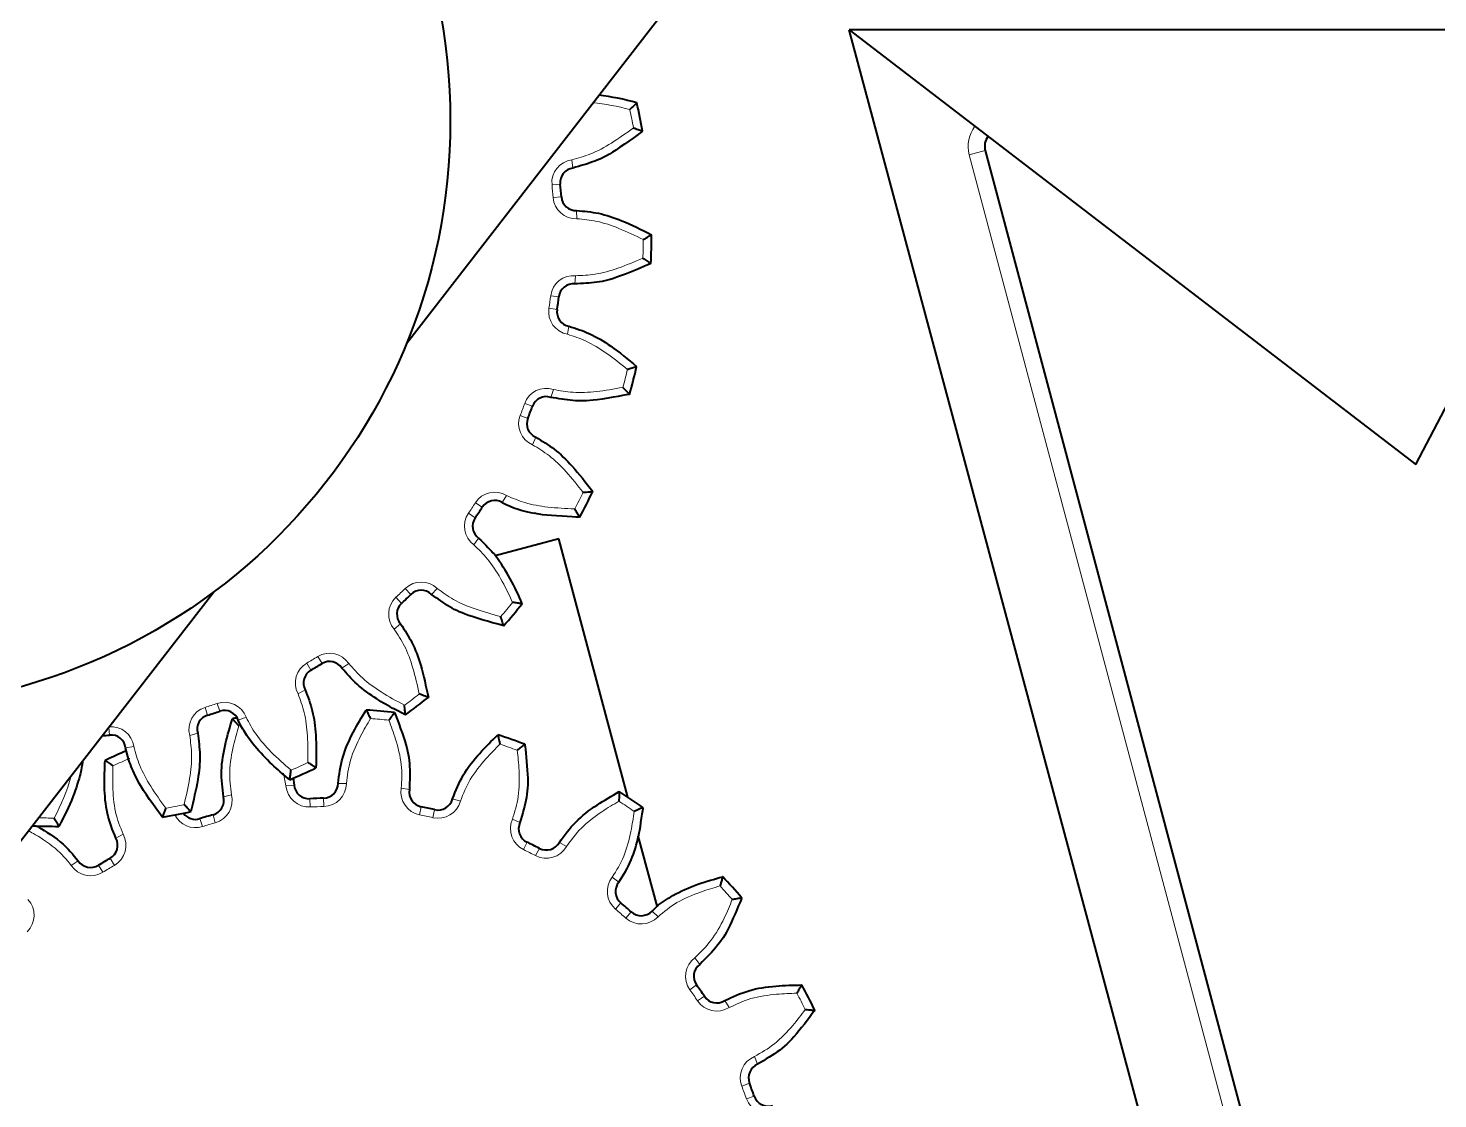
# Model space of a CAD drawing. Header units: inches. Extents: x 0 to 11, y 0 to 8.5.
# Drawn here: x 2.09 to 2.66, y 3.015 to 3.448 of the extents above; entities that cross this region are included whole.
import ezdxf

# ---------------------------------------------------------------- set-up
doc = ezdxf.new("R2010")
doc.units = ezdxf.units.IN
doc.header["$LTSCALE"] = 0.5
doc.header["$MEASUREMENT"] = 0
doc.layers.add('TANGENT_LINES', color=7, linetype='Continuous', lineweight=15)
doc.layers.add('Visible', color=7, linetype='Continuous', lineweight=40)

msp = doc.modelspace()

# ---------------------------------------------------------------- linework, layer by layer
at = {"layer": 'TANGENT_LINES'}
for p, q in [((2.309957520266457, 3.394814430264939), (2.310390949375303, 3.391509396177563)), ((2.476973487346474, 3.398573335886594), (2.470531596197948, 3.396856803662901)), ((2.634287939361177, 2.782303506627637), (2.470531596197948, 3.396856803662901)), ((2.301948750985817, 3.384707778981922), (2.305265369003274, 3.385041179697861)), ((2.302397791316928, 3.3795782967097), (2.305721891113184, 3.379826231490725)), ((2.312040781433516, 3.371016899209383), (2.311893366297109, 3.37434697126396)), ((2.311467551107021, 3.347983029002584), (2.311154673971306, 3.344664411969984)), ((2.301410636910433, 3.339911891388251), (2.304718289028389, 3.339498916113341)), ((2.300707001677002, 3.334811095072157), (2.304002930030284, 3.334313131819353)), ((2.308203131730815, 3.32431858251494), (2.308800423343379, 3.327597965664356)), ((2.30251875517436, 3.301989775272381), (2.301475260760131, 3.298823984609911)), ((2.290917991733657, 3.296358871868851), (2.294050818463366, 3.295220228907809)), ((2.289096964144413, 3.291542536735244), (2.292199449444488, 3.290323645405419)), ((2.29407034687344, 3.279645047513663), (2.29538239453945, 3.282709299793295)), ((2.281838075937894, 3.256286744538132), (2.283559862463455, 3.259140962867466)), ((2.270903325159414, 3.250063588781818), (2.26814985448034, 3.25194228788774)), ((2.273797868825813, 3.254425436349449), (2.270996960498124, 3.256232650683996)), ((2.272312115878357, 3.241931878796297), (2.27035110370751, 3.239236411790952)), ((2.241182433771584, 3.215551769299013), (2.238916048230853, 3.217996070363097)), ((2.24497500757951, 3.219160159681355), (2.242646466892966, 3.221545324116403)), ((2.253227809949326, 3.219185686591891), (2.255541551020273, 3.221585210162879)), ((2.240746427465264, 3.207310452833833), (2.238234784128299, 3.205118933073714)), ((2.204527104878818, 3.188518753694681), (2.202861450511044, 3.19140608925506)), ((2.209027533341132, 3.191192747130636), (2.207288123048896, 3.194036259561833)), ((2.217079100997161, 3.189381212737141), (2.219868775974855, 3.191205719418395)), ((2.202268164724038, 3.180581084770145), (2.19933183450558, 3.179003404207014)), ((2.162775389731125, 3.170320090251263), (2.161793989401475, 3.173505677246478)), ((2.167758002572574, 3.171925601544329), (2.166694943969843, 3.175084876384901)), ((2.175204596292122, 3.168367843745602), (2.178330319224513, 3.169525845153648)), ((2.123235841873123, 3.162324858054727), (2.122914228006259, 3.16552422234673)), ((2.158806788419758, 3.163084096732069), (2.155593011178007, 3.162199366857181)), ((2.129704058352825, 3.157199277682698), (2.133009092440201, 3.157632706791544)), ((2.194441182874018, 3.141816718897859), (2.193538455899072, 3.1469112685737)), ((2.169259460534961, 3.13738750289444), (2.172495981151088, 3.138185027447349)), ((2.197762081054735, 3.142104375610658), (2.194441182874018, 3.141816718897859)), ((2.215560074084658, 3.142787067427354), (2.218893249745159, 3.142754646333056)), ((2.244340270911718, 3.140267437432503), (2.241052167538604, 3.140814691778149)), ((2.204126154673582, 3.136574631268804), (2.204304943374252, 3.133246096198895)), ((2.209638294525218, 3.136786064814309), (2.209715006561969, 3.133453614308371)), ((2.24912921395869, 3.133328739427458), (2.248474612672599, 3.130060313465721)), ((2.261748885813249, 3.136502500352023), (2.264969280832811, 3.13564217074711)), ((2.159729728774979, 3.12852674171349), (2.160730673510808, 3.125347241635345)), ((2.165016113232486, 3.130102346123105), (2.165919161959843, 3.126893668185522)), ((2.254520761185346, 3.132162716961592), (2.253766316432094, 3.128915884008482)), ((2.288998293334791, 3.126904685265233), (2.285949588397011, 3.128252464666125)), ((2.125756282995229, 3.120643081251095), (2.128692786073582, 3.122220440050461)), ((2.291911198905745, 3.118993017511399), (2.290464338639153, 3.11599006788144)), ((2.296843382766446, 3.116522804514022), (2.295305185761693, 3.1135655995692)), ((2.304923682809258, 3.118928684130812), (2.307828947925019, 3.117294503688433)), ((2.110488672102706, 3.111470585317912), (2.107717126521469, 3.109618654919048)), ((2.118729526980724, 3.109690749260344), (2.120489734712743, 3.106860063857257)), ((2.123457993066673, 3.112531523514344), (2.125130636611916, 3.109648231180627)), ((2.328930120534392, 3.102855749972279), (2.326312375375541, 3.104919368491875)), ((2.329783960059391, 3.094468231651709), (2.327635752364027, 3.091919444722856)), ((2.333946873302865, 3.090849040690255), (2.331721574621511, 3.088367275816243)), ((2.342371633791632, 3.091169846268875), (2.344779220511549, 3.088864496556318)), ((2.361626688948586, 3.069631714603898), (2.359604386124386, 3.072281507501153)), ((2.360367812550069, 3.061295364339806), (2.35765323721599, 3.059360889768581)), ((2.363499884027106, 3.056754602492836), (2.360727307369377, 3.054904216103962)), ((2.371739746276216, 3.054970176638942), (2.373498377072194, 3.05213851125713)), ((2.383733761168745, 3.03238963853366), (2.38503355293434, 3.029320167491737)), ((2.378630684225205, 3.020360176768382), (2.381741060446251, 3.02155878883017)), ((2.380499847141119, 3.015279027542604), (2.383645490586994, 3.016381768864282))]:
    msp.add_line(p, q, dxfattribs=at)
for centre, radius, start, end in [((2.310103972763743, 3.329778359713504), 0.08848259873239893, 74.74203270412946, 84.60280180796626), ((2.102892444616633, 3.364697782441366), 0.235952380952381, 10.51856021582433, 12.34454154845344), ((2.483415378495001, 3.400289868110288), 0.01333333333333334, 142.4674126984056, 194.9205767724741), ((2.311161476664142, 3.385633881813401), 0.009259156596502005, 97.47125266909349, 185.7403345350374), ((2.102892444616633, 3.364697782441366), 0.2000595238095242, 4.265624372097269, 5.740334535037931), ((2.311631299483709, 3.38026699679867), 0.009259156596502005, 184.2656243720988, 272.5347062380399), ((2.102892444616633, 3.364697782441366), 0.235952380952381, 357.6614173586815, 359.4873986913105), ((2.310598457588506, 3.338764750565987), 0.009259156596502005, 84.61410981195256, 172.8831916778954), ((2.102892444616633, 3.364697782441366), 0.2000595238095242, 351.4084815149544, 352.8831916778951), ((2.309862256703168, 3.333427879151051), 0.009259156596502005, 171.4084815149535, 259.6775633808954), ((2.102892444616633, 3.364697782441366), 0.235952380952381, 344.8042745015386, 346.6302558341677), ((2.299620191717683, 3.293196009823714), 0.009259156596502005, 71.75696695480937, 160.0260488207515), ((2.102892444616633, 3.364697782441366), 0.2000595238095242, 338.5513386578112, 340.0260488207521), ((2.297714883313938, 3.288156765026153), 0.009259156596502005, 158.5513386578095, 246.8204205237527), ((2.27877717514368, 3.251212666525892), 0.009259156596502005, 58.89982409766471, 147.1689059636097), ((2.102892444616633, 3.364697782441366), 0.235952380952381, 331.9471316443956, 333.7731129770247), ((2.275798299340766, 3.246723737121909), 0.009259156596502005, 145.6941958006688, 233.9632776666112), ((2.102892444616633, 3.364697782441366), 0.2000595238095242, 325.6941958006683, 327.168905963609), ((2.249114563750377, 3.214919940812647), 0.009259156596502005, 46.0426812405244, 134.3117631064656), ((2.245211493819755, 3.211206420466694), 0.009259156596502005, 132.8370529435252, 221.1061348094667), ((2.102892444616633, 3.364697782441366), 0.2000595238095242, 312.8370529435251, 314.3117631064658), ((2.102892444616633, 3.364697782441366), 0.235952380952381, 319.0899887872525, 320.9159701198816), ((2.212119764733311, 3.186137701496466), 0.009259156596502005, 33.18553838338178, 121.454620249321), ((2.207488216899103, 3.183385801625001), 0.009259156596502005, 119.9799100863808, 208.2489919523229), ((2.102892444616633, 3.364697782441367), 0.2000595238095242, 299.979910086382, 301.4546202493228), ((2.102892444616633, 3.364697782441366), 0.235952380952381, 306.2328459301092, 308.0588272627384), ((2.1645200712023, 3.164656922594338), 0.009259156596502005, 107.1227672292392, 195.391849095184), ((2.102892444616633, 3.364697782441367), 0.2000595238095242, 287.1227672292389, 288.5974773921797), ((2.169647851792027, 3.166309210240828), 0.009259156596502005, 20.32839552623654, 108.5974773921828), ((2.213780744509767, 2.956833737493641), 0.2126666666666666, 83.99679638105474, 85.99652964295625), ((2.123828543988663, 3.156428750393859), 0.009259156596502005, 7.471252669093488, 95.74033453503463), ((2.213780744509767, 2.956833737493641), 0.2126666666666666, 69.59679638105477, 71.5965296429563), ((2.213780744509767, 2.956833737493641), 0.2126666666666666, 112.7967963810548, 114.7965296429564), ((2.102892444616633, 3.364697782441366), 0.235952380952381, 293.3757030729661, 295.2016844055952), ((2.025450287747391, 3.169210239571105), 0.08550690855232158, 331.7627073307264, 344.0204523787704), ((2.163373946725284, 3.135937228872915), 0.009394898109973434, 285.7186992035374, 13.84271365195077), ((2.203801032886449, 3.142627470550079), 0.009394898109973434, 184.9506123720599, 273.0746268204736), ((2.209498796031244, 3.142846024196317), 0.009394898109973434, 271.3186992035369, 359.4427136519521), ((2.250319586388244, 3.139272272132875), 0.009394898109973434, 170.5506123720609, 258.6746268204734), ((2.102892444616633, 3.364697782441366), 0.235952380952381, 280.5185602158231, 282.3445415484522), ((2.213780744509767, 2.956833737493656), 0.1766666666666509, 91.31869920353765, 93.07462682047354), ((2.255892695908015, 3.138066983440854), 0.009394898109973434, 256.918699203537, 345.0427136519522), ((2.213780744509767, 2.956833737493641), 0.2126666666666666, 55.19679638105467, 57.19652964295623), ((2.102892444616633, 3.364697782441366), 0.235952380952381, 267.9660756659419, 269.4873986913093), ((2.157909541368759, 3.134308565417793), 0.009394898109973434, 207.2529998053481, 287.4746268204718), ((2.213780744509763, 2.956833737493656), 0.1766666666666509, 105.7186992035375, 107.4746268204734), ((2.213780744509771, 2.956833737493656), 0.1766666666666509, 76.91869920353771, 78.67462682047359), ((2.294542270074354, 3.124453789622293), 0.009394898109973434, 156.1506123720572, 244.2746268204744), ((2.120416341907358, 3.117774702489588), 0.009394898109973434, 300.1186992035379, 28.24271365195298), ((2.213780744509774, 2.956833737493655), 0.1766666666666509, 62.51869920353754, 64.27462682047343), ((2.29964054700151, 3.121900391313273), 0.009394898109973434, 242.5186992035355, 330.6427136519539), ((2.11552864302433, 3.114838264140274), 0.009394898109973434, 213.7506123720609, 301.8746268204727), ((2.213780744509759, 2.956833737493654), 0.1766666666666509, 120.1186992035376, 121.8746268204735), ((2.333690410089127, 3.099103122773038), 0.009394898109973434, 141.7506123720578, 229.8746268204737), ((2.213780744509767, 2.956833737493641), 0.2126666666666666, 40.7967963810547, 42.7965296429563), ((2.083325165875194, 3.0894996633761), 0.009394898109973434, 314.5186992035395, 42.64271365195103), ((2.213780744509778, 2.956833737493652), 0.1766666666666509, 48.11869920353777, 49.87462682047358), ((2.337993510934184, 3.095362054253517), 0.009394898109973434, 228.1186992035383, 316.2427136519515), ((2.365304184818647, 3.06481314721648), 0.009394898109973434, 127.3506123720597, 215.4746268204744), ((2.21378074450978, 2.95683373749365), 0.1766666666666509, 33.71869920353774, 35.47462682047355), ((2.368541729929812, 3.060119473580228), 0.009394898109973434, 213.7186992035365, 301.8427136519514), ((2.213780744509767, 2.956833737493641), 0.2126666666666666, 26.39679638105479, 28.39652964295636), ((2.387397184529328, 3.023738428226546), 0.009394898109973434, 112.9506123720592, 201.0746268204726), ((2.213780744509782, 2.956833737493646), 0.1766666666666509, 19.31869920353765, 21.0746268204736), ((2.389365747040408, 3.018387070250252), 0.009394898109973434, 199.3186992035405, 287.4427136519533)]:
    msp.add_arc(centre, radius, start, end, dxfattribs=at)
for points, knots in [([(2.309957520266457, 3.394814430264939), (2.312491076273906, 3.395507690195775), (2.317781216471667, 3.396955237523259), (2.326188039509503, 3.401496933813314), (2.331918815910671, 3.405634176125038), (2.334879840035844, 3.407771840106171)], [0, 0, 0, 0, 0.3075791287896146, 0.6422343569346125, 1, 1, 1, 1]), ([(2.338835382663855, 3.362586843611207), (2.335547976242278, 3.364177513339742), (2.329185518408283, 3.367256101070542), (2.320117443321183, 3.370268026201707), (2.314656255591628, 3.37077439085302), (2.312040781433516, 3.371016899209383)], [0, 0, 0, 0, 0.357765643064258, 0.692420871209629, 1, 1, 1, 1]), ([(2.311467551107021, 3.347983029002584), (2.31409185042306, 3.348095138210547), (2.319571465344498, 3.348329225566754), (2.328778134277089, 3.350886357934615), (2.335285851172229, 3.353644653226678), (2.338648311226043, 3.355069831654939)], [0, 0, 0, 0, 0.3075791287905014, 0.6422343569359344, 1, 1, 1, 1]), ([(2.332450072521043, 3.310137526320271), (2.32959904555556, 3.312419831384915), (2.324081158040226, 3.316837012553262), (2.315910654921255, 3.321791258970592), (2.310699067305192, 3.323500156596984), (2.308203131730815, 3.32431858251494)], [0, 0, 0, 0, 0.3577656430648957, 0.6924208712100292, 1, 1, 1, 1]), ([(2.30251875517436, 3.301989775272381), (2.30510220447314, 3.301515112133652), (2.310496523345177, 3.300524001401069), (2.320041377348514, 3.300968344552128), (2.326999710638697, 3.302209380380972), (2.330594998833679, 3.302850608858959)], [0, 0, 0, 0, 0.3075791287901339, 0.6422343569354136, 1, 1, 1, 1]), ([(2.314553784365929, 3.260424088095036), (2.312282099253455, 3.263283584189764), (2.307885471977511, 3.268817862887326), (2.30102224397009, 3.275466003988337), (2.29632158723227, 3.27829174332709), (2.29407034687344, 3.279645047513663)], [0, 0, 0, 0, 0.357765643064849, 0.6924208712100193, 1, 1, 1, 1]), ([(2.283559862463455, 3.259140962867466), (2.285972916809601, 3.258103328973841), (2.291011445959295, 3.255936718583117), (2.300415866197824, 3.254245991296373), (2.307475895996387, 3.253907536943421), (2.311123729569809, 3.253732661597708)], [0, 0, 0, 0, 0.3075791287903031, 0.6422343569356472, 1, 1, 1, 1]), ([(2.286043912814999, 3.215939368313355), (2.28446548133281, 3.219232668363751), (2.281410579546597, 3.225606532747484), (2.276198777561362, 3.23361520297716), (2.272244762258844, 3.237416089658578), (2.27035110370751, 3.239236411790952)], [0, 0, 0, 0, 0.3577656430643126, 0.6924208712096707, 1, 1, 1, 1]), ([(2.255541551020273, 3.221585210162879), (2.257663209792826, 3.220036636810568), (2.262093296329539, 3.216803169653673), (2.270885705903053, 3.213062152055144), (2.277693412835792, 3.211161179034914), (2.281210874180264, 3.21017896884555)], [0, 0, 0, 0, 0.3075791287901951, 0.6422343569354901, 1, 1, 1, 1]), ([(2.248350061874675, 3.178914016577093), (2.247544033168234, 3.182475980767022), (2.245984042403459, 3.189369818661803), (2.242685007954544, 3.19833742985352), (2.239675904925138, 3.202922871548265), (2.238234784128299, 3.205118933073714)], [0, 0, 0, 0, 0.3577656430644944, 0.6924208712098037, 1, 1, 1, 1]), ([(2.219868775974855, 3.191205719418395), (2.221592650343688, 3.189223858541559), (2.225192151230043, 3.18508567416352), (2.23293166200863, 3.179481956496724), (2.239145679223418, 3.176113787534227), (2.242356388139481, 3.174373494621462)], [0, 0, 0, 0, 0.3075791287903281, 0.642234356935688, 1, 1, 1, 1]), ([(2.203362358626919, 3.151204638626713), (2.203369150341251, 3.154856655198216), (2.203382295048816, 3.161924780785831), (2.202161455499059, 3.171401659468961), (2.200248153733577, 3.176541722983327), (2.19933183450558, 3.179003404207014)], [0, 0, 0, 0, 0.3577656430643423, 0.6924208712097001, 1, 1, 1, 1]), ([(2.178330319224513, 3.169525845153648), (2.179569966930496, 3.167210075532187), (2.182158388161838, 3.16237467977728), (2.188456908757663, 3.155189255845123), (2.193765639483889, 3.150522784996376), (2.196508597619751, 3.148111674913678)], [0, 0, 0, 0, 0.3075791287900776, 0.6422343569353088, 1, 1, 1, 1]), ([(2.228628470895207, 3.168981459923776), (2.227291416240738, 3.16671522529644), (2.224442496823813, 3.16188646245451), (2.220045178007132, 3.152246173848427), (2.219271212576552, 3.145868941495681), (2.218893249745159, 3.142754646333056)], [0, 0, 0, 0, 0.3115289303550871, 0.6637879877657695, 1, 1, 1, 1]), ([(2.241052167538604, 3.140814691778149), (2.241221103386351, 3.14394728669949), (2.241567038211899, 3.150361991997876), (2.238911737928674, 3.160619718724109), (2.236945217428533, 3.165870060574906), (2.236022290169798, 3.168334150632158)], [0, 0, 0, 0, 0.3362120122342861, 0.6884710696450106, 1, 1, 1, 1]), ([(2.153336674364862, 3.134200698376932), (2.154155945935053, 3.137759639969639), (2.155741566984435, 3.144647627919225), (2.156660140326636, 3.15415856382458), (2.155938580764852, 3.159595504910905), (2.155593011178008, 3.162199366857181)], [0, 0, 0, 0, 0.3577656430649406, 0.6924208712100834, 1, 1, 1, 1]), ([(2.175403009114318, 3.16600892851071), (2.174671550124253, 3.163481379840356), (2.173112999235913, 3.158095824014247), (2.171251272561644, 3.147664834081624), (2.172087575872517, 3.141295476834545), (2.172495981151088, 3.138185027447349)], [0, 0, 0, 0, 0.3115289303549248, 0.6637879877656626, 1, 1, 1, 1]), ([(2.133009092440201, 3.157632706791544), (2.13370235237104, 3.155099150784087), (2.135149899698528, 3.149809010586314), (2.139691595988594, 3.14140218754847), (2.143828838300307, 3.135671411147319), (2.145966502281432, 3.132710387022157)], [0, 0, 0, 0, 0.3075791287900322, 0.6422343569352218, 1, 1, 1, 1]), ([(2.280920995421181, 3.158623969711811), (2.279062357163592, 3.156761444983759), (2.275102077302638, 3.152792884054318), (2.268445466057005, 3.144549031562395), (2.266109862979422, 3.138564629066521), (2.264969280832811, 3.13564217074711)], [0, 0, 0, 0, 0.3115289303551351, 0.6637879877657932, 1, 1, 1, 1]), ([(2.285949588397011, 3.128252464666125), (2.286892261491971, 3.131244630720659), (2.288822600475696, 3.137371775763544), (2.288801714235739, 3.147967583469855), (2.28820268251574, 3.153542029937995), (2.287921544992284, 3.156158228750792)], [0, 0, 0, 0, 0.3362120122342374, 0.6884710696449191, 1, 1, 1, 1]), ([(2.124588961591764, 3.149893150553503), (2.124509058524565, 3.147263103018753), (2.124338805649071, 3.141659148487696), (2.125129650251114, 3.131092874688504), (2.127523674290709, 3.125131602687794), (2.128692786073582, 3.122220440050461)], [0, 0, 0, 0, 0.3115289303552097, 0.66378798776584, 1, 1, 1, 1]), ([(2.32899485105782, 3.135587257077017), (2.32673141427443, 3.134245471526801), (2.321908612918006, 3.131386471788395), (2.313410968609285, 3.125057046981465), (2.309660482415808, 3.119841496360372), (2.307828947925019, 3.117294503688433)], [0, 0, 0, 0, 0.3115289303550709, 0.6637879877657523, 1, 1, 1, 1]), ([(2.326312375375541, 3.104919368491876), (2.327969554100248, 3.107583096881978), (2.331363006944511, 3.113037690612257), (2.333977847107093, 3.123305805731803), (2.334783943533289, 3.128854093844313), (2.335162260649664, 3.131458016019539)], [0, 0, 0, 0, 0.3362120122342059, 0.6884710696448778, 1, 1, 1, 1]), ([(2.107717126521469, 3.109618654919048), (2.10581357182698, 3.111956782186053), (2.101915607777649, 3.116744633071521), (2.092703852326098, 3.122391042138715), (2.090975157216652, 3.123323564176553), (2.090417406684537, 3.123624435429079)], [0, 0, 0, 0, 0.3926513330488126, 0.8040435006030896, 1, 1, 1, 1]), ([(2.369829380652202, 3.101318803397341), (2.367303365400447, 3.100582066345822), (2.361921076894797, 3.099012269266677), (2.352116337767056, 3.094994973183359), (2.347186625298548, 3.090875986664023), (2.344779220511549, 3.088864496556318)], [0, 0, 0, 0, 0.3115289303551216, 0.6637879877657937, 1, 1, 1, 1]), ([(2.359604386124386, 3.072281507501153), (2.361871943844891, 3.074449426375567), (2.366515287427243, 3.078888736608576), (2.371601553968238, 3.088183975704912), (2.373762128537554, 3.093357486114503), (2.374776129237984, 3.095785517645332)], [0, 0, 0, 0, 0.3362120122342607, 0.6884710696449333, 1, 1, 1, 1]), ([(2.400858800531016, 3.057971821648034), (2.3982289256392, 3.057886424993688), (2.392625338965808, 3.057704466697599), (2.382129572837751, 3.056251720825388), (2.37633038605882, 3.053488109479392), (2.373498377072194, 3.05213851125713)], [0, 0, 0, 0, 0.311528930355086, 0.6637879877657599, 1, 1, 1, 1]), ([(2.383733761168745, 3.03238963853366), (2.386469218893974, 3.033925529576459), (2.392070694860109, 3.037070618123612), (2.399308798946767, 3.044808927138817), (2.402688094812979, 3.049282589159618), (2.404274065704223, 3.051382167895294)], [0, 0, 0, 0, 0.3362120122342062, 0.6884710696448649, 1, 1, 1, 1])]:
    msp.add_open_spline(points, degree=3, knots=knots, dxfattribs=at)
at = {"layer": 'Visible'}
for p, q in [((2.243164247633597, 3.320643784550106), (2.496578451842864, 3.647541863526566)), ((2.603667491507977, 2.769563343295987), (2.422044033613574, 3.447391316004245)), ((3.12378318817409, 3.447391316004245), (2.422044033613574, 3.447391316004245)), ((2.422044033613574, 3.447391316004245), (2.650956151958212, 3.271740869722971)), ((2.650956151958212, 3.271740869722971), (2.742877444958371, 3.447391316004245)), ((2.476973487346474, 3.398573335886594), (2.638993606672752, 2.7905358297073)), ((2.304643029738454, 3.241587276466403), (2.279049161306934, 3.234729420088989)), ((2.332611005235935, 3.137209370924962), (2.304643029738454, 3.241587276466403)), ((2.033144163836106, 3.04972305161763), (2.165275997978202, 3.220169861761777)), ((2.242695585628087, 3.170500112979149), (2.238251122223251, 3.172744591108566)), ((2.176237180373075, 3.166060225019901), (2.175204596292122, 3.168367843745602)), ((2.13099749161464, 3.152157448403199), (2.129704058352825, 3.157199277682698)), ((2.195977382218518, 3.144259928494095), (2.193043249725975, 3.146664602883217)), ((2.197440709910791, 3.145024261156141), (2.197762081054735, 3.142104375610658)), ((2.344517137292415, 3.092775081168553), (2.336783079249923, 3.121638978731822)), ((2.342371633791632, 3.091169846268875), (2.344255124534192, 3.093073457937718))]:
    msp.add_line(p, q, dxfattribs=at)
msp.add_circle((2.023336175598523, 3.410629615774705), 0.2375328, dxfattribs=at)
for centre, radius, start, end in [((2.309585475569942, 3.326894347276636), 0.09474454222135549, 73.68146184491412, 83.16768223273795), ((2.102892444616633, 3.364697782441366), 0.2392857142857144, 10.03587432863351, 12.82722743564424), ((2.483415378495001, 3.400289868110288), 0.006666666666666668, 142.4348253862723, 194.9205767724741), ((2.311161476664142, 3.385633881813401), 0.005925823263168671, 97.47125266909265, 185.7403345350375), ((2.102892444616633, 3.364697782441366), 0.2033928571428576, 4.265624372097225, 5.740334535037931), ((2.311631299483709, 3.38026699679867), 0.005925823263168671, 184.2656243720966, 272.534706238039), ((2.102892444616633, 3.364697782441366), 0.2392857142857144, 357.1787314714907, 359.9700845785015), ((2.310598457588506, 3.338764750565987), 0.005925823263168671, 84.61410981195263, 172.883191677899), ((2.102892444616633, 3.364697782441366), 0.2033928571428576, 351.4084815149545, 352.8831916778951), ((2.309862256703168, 3.333427879151051), 0.005925823263168671, 171.4084815149527, 259.6775633808935), ((2.102892444616633, 3.364697782441366), 0.2392857142857144, 344.3215886143478, 347.1129417213586), ((2.299620191717683, 3.293196009823714), 0.005925823263168671, 71.75696695480963, 160.0260488207489), ((2.102892444616633, 3.364697782441366), 0.2033928571428576, 338.5513386578113, 340.026048820752), ((2.297714883313938, 3.288156765026153), 0.005925823263168671, 158.5513386578086, 246.8204205237528), ((2.102892444616633, 3.364697782441366), 0.2392857142857144, 331.4644457572048, 334.2557988642156), ((2.102892444616633, 3.364697782441366), 0.2033928571428576, 325.6941958006682, 327.1689059636091), ((2.27877717514368, 3.251212666525892), 0.005925823263168671, 58.8998240976643, 147.1689059636088), ((2.303183187983385, 3.298961119048101), 0.04771494575132278, 243.4264374232665, 260.036968806652), ((2.275798299340766, 3.246723737121909), 0.005925823263168671, 145.694195800667, 233.9632776666132), ((2.207510844977013, 3.182144702184098), 0.0888464634522162, 21.98661007428437, 36.31849611393932), ((2.102892444616633, 3.364697782441366), 0.2033928571428576, 312.8370529435252, 314.3117631064659), ((2.249114563750377, 3.214919940812647), 0.005925823263168671, 46.0426812405254, 134.3117631064673), ((2.245211493819755, 3.211206420466694), 0.005925823263168671, 132.8370529435276, 221.1061348094665), ((2.102892444616633, 3.364697782441366), 0.2392857142857144, 318.6073029000615, 321.3986560070724), ((2.102892444616633, 3.364697782441367), 0.2033928571428576, 299.9799100863819, 301.4546202493227), ((2.212119764733311, 3.186137701496466), 0.005925823263168671, 33.18553838338002, 121.4546202493219), ((2.207488216899103, 3.183385801625001), 0.005925823263168671, 119.979910086379, 208.2489919523234), ((2.169647851792027, 3.166309210240828), 0.005925823263168671, 20.32839552623579, 108.5974773921832), ((2.213780744509767, 2.956833737493641), 0.216, 83.46957737163578, 86.52374865237522), ((2.102892444616633, 3.364697782441366), 0.2392857142857144, 305.7501600429185, 308.5415131499292), ((2.1645200712023, 3.164656922594338), 0.005925823263168671, 107.1227672292378, 195.3918490951867), ((2.102892444616633, 3.364697782441367), 0.2033928571428576, 287.1227672292389, 288.5974773921797), ((2.213780744509767, 2.956833737493641), 0.216, 100.4039976408201, 100.9237486523753), ((2.102892444616633, 3.364697782441367), 0.2033928571428576, 274.886069957007, 275.7403345350367), ((2.123828543988663, 3.156428750393859), 0.005925823263168671, 7.471252669096913, 95.74033453503748), ((2.213780744509767, 2.956833737493641), 0.216, 69.06957737163583, 72.12374865237523), ((2.213780744509767, 2.956833737493641), 0.216, 112.7973161679195, 115.3237486523752), ((2.102892444616633, 3.364697782441366), 0.2392857142857144, 292.8930171857753, 295.6843702927862), ((2.203801032886449, 3.142627470550079), 0.0060615647766401, 184.9506123720595, 273.0746268204735), ((2.209498796031244, 3.142846024196317), 0.0060615647766401, 271.3186992035369, 359.442713651952), ((2.250319586388244, 3.139272272132875), 0.0060615647766401, 170.5506123720613, 258.6746268204727), ((2.213780744509767, 2.956833737493641), 0.216, 54.66957737163585, 57.72374865237514), ((2.163373946725284, 3.135937228872915), 0.0060615647766401, 285.7186992035391, 13.8427136519536), ((2.213780744509767, 2.956833737493656), 0.1799999999999843, 91.31869920353763, 93.07462682047354), ((2.213780744509771, 2.956833737493656), 0.1799999999999843, 76.91869920353761, 78.67462682047346), ((2.255892695908015, 3.138066983440854), 0.0060615647766401, 256.9186992035345, 345.0427136519552), ((2.102892444616633, 3.364697782441366), 0.2392857142857144, 280.0358743286322, 282.827227435643), ((2.157909541368759, 3.134308565417793), 0.0060615647766401, 216.2753219780179, 287.4746268204707), ((2.213780744509763, 2.956833737493656), 0.1799999999999843, 105.7186992035376, 107.4746268204734), ((2.294542270074354, 3.124453789622293), 0.0060615647766401, 156.1506123720602, 244.2746268204748), ((2.102892444616633, 3.364697782441366), 0.2392857142857144, 267.3935557264708, 269.9700845785001), ((2.289595454551228, 3.130513975463005), 0.04808527202068164, 324.8869765980736, 349.3451859492138), ((2.120416341907358, 3.117774702489588), 0.0060615647766401, 300.1186992035387, 28.24271365195021), ((2.213780744509774, 2.956833737493655), 0.1799999999999843, 62.51869920353764, 64.27462682047346), ((2.29964054700151, 3.121900391313273), 0.0060615647766401, 242.5186992035353, 330.6427136519513), ((2.11552864302433, 3.114838264140274), 0.0060615647766401, 213.7506123720607, 301.8746268204738), ((2.213780744509759, 2.956833737493654), 0.1799999999999843, 120.1186992035375, 121.8746268204736), ((2.213780744509767, 2.956833737493641), 0.216, 40.2695773716359, 43.32374865237524), ((2.333690410089127, 3.099103122773038), 0.0060615647766401, 141.7506123720585, 229.874626820475), ((2.213780744509778, 2.956833737493652), 0.1799999999999843, 48.11869920353764, 49.87462682047365), ((2.337993510934184, 3.095362054253517), 0.0060615647766401, 228.1186992035363, 316.2427136519535), ((2.365304184818647, 3.06481314721648), 0.0060615647766401, 127.3506123720574, 215.4746268204745), ((2.21378074450978, 2.95683373749365), 0.1799999999999843, 33.71869920353765, 35.47462682047356), ((2.213780744509767, 2.956833737493641), 0.216, 25.86957737163588, 28.92374865237527), ((2.368541729929812, 3.060119473580228), 0.0060615647766401, 213.7186992035328, 301.8427136519495), ((2.387397184529328, 3.023738428226546), 0.0060615647766401, 112.9506123720602, 201.0746268204736), ((2.213780744509782, 2.956833737493646), 0.1799999999999843, 19.31869920353766, 21.07462682047359), ((2.389365747040408, 3.018387070250252), 0.0060615647766401, 199.3186992035404, 287.4427136519539)]:
    msp.add_arc(centre, radius, start, end, dxfattribs=at)
for points, knots in [([(2.333389528681069, 3.4151420121896), (2.333395904548056, 3.415148123142325), (2.333437279768476, 3.415187779241873), (2.33446563377112, 3.416170916322533), (2.335129511867809, 3.416801462864866), (2.335703007182327, 3.417345401072852), (2.336069229664145, 3.417692103064757), (2.336169153715928, 3.417786672868514), (2.336206535642734, 3.417822051752967)], [0, 0, 0, 0, 0.04788845657364332, 0.3107648654220002, 0.5463370267006379, 0.7459575377806571, 0.9049618529379122, 1, 1, 1, 1]), ([(2.338516808583728, 3.40639684917348), (2.338516729580738, 3.406396776999815), (2.338506409849066, 3.406387349345806), (2.326551007352033, 3.397570153380833), (2.319464619402639, 3.394124693730129), (2.313361878771441, 3.392365705075193), (2.310390949375303, 3.391509396177563)], [0, 0, 0, 0, 0.002862413966138727, 0.3739015956678551, 0.6952034722242095, 1, 1, 1, 1]), ([(2.334879840035844, 3.407771840106171), (2.33488808928031, 3.407768686475123), (2.334941621499338, 3.407748221465424), (2.336271162570746, 3.407241870783027), (2.337127870267, 3.406918799595064), (2.337867646040562, 3.406640415948398), (2.338339800892606, 3.406463240969716), (2.338468617757504, 3.406414924520911), (2.338516808583728, 3.40639684917348)], [0, 0, 0, 0, 0.04788845657359034, 0.3107648654219723, 0.546337026700609, 0.7459575377806528, 0.9049618529379251, 1, 1, 1, 1]), ([(2.311893366297109, 3.37434697126396), (2.314852201132987, 3.374077297729936), (2.320930097698748, 3.373523347294297), (2.330461332334732, 3.370391933901489), (2.338089815742676, 3.366603285237052), (2.342178126286273, 3.364572845967214)], [0, 0, 0, 0, 0.3056681084745546, 0.6278887635878766, 1, 1, 1, 1]), ([(2.338835382663855, 3.362586843611207), (2.338842958489453, 3.362591382585712), (2.33889212065902, 3.362620837571359), (2.340113460261198, 3.363350495059689), (2.340901003353449, 3.363817505709631), (2.341581157581133, 3.364220191538093), (2.34201534655177, 3.36447670881852), (2.342133809060007, 3.364546672366524), (2.342178126286273, 3.364572845967214)], [0, 0, 0, 0, 0.04788845657337993, 0.3107648654218381, 0.546337026700524, 0.7459575377805953, 0.9049618529378867, 1, 1, 1, 1]), ([(2.338648311226043, 3.355069831654939), (2.338655651895801, 3.355064921462422), (2.338703288057261, 3.355033057513869), (2.339886821131413, 3.354243551379303), (2.340650159274591, 3.35373794486384), (2.341309441135938, 3.353301925280359), (2.341730332938338, 3.353024128109653), (2.341845168674174, 3.352948358606009), (2.341888129112578, 3.352920012977616)], [0, 0, 0, 0, 0.04788845657322315, 0.3107648654217733, 0.5463370267004902, 0.7459575377805803, 0.904961852937883, 1, 1, 1, 1]), ([(2.341888129112578, 3.352920012977616), (2.341888036030207, 3.352919960193315), (2.34187587718538, 3.352913065266604), (2.328258210908725, 3.346977262142667), (2.320582806600904, 3.345195057023754), (2.314241662620396, 3.344838157431789), (2.311154673971306, 3.344664411969984)], [0, 0, 0, 0, 0.002862413966155457, 0.3739015956666725, 0.6952034722234024, 1, 1, 1, 1]), ([(2.308800423343379, 3.327597965664356), (2.311625066005751, 3.32667665071776), (2.317427311446749, 3.324784129755793), (2.326022773098144, 3.319610328201621), (2.332616940860938, 3.314219171616594), (2.336150933680905, 3.311329905017964)], [0, 0, 0, 0, 0.3056681084741927, 0.6278887635872952, 1, 1, 1, 1]), ([(2.332450072521043, 3.310137526320271), (2.332458468421723, 3.310140265713421), (2.332512952343973, 3.310158042589193), (2.333866034478161, 3.310597632411945), (2.334737751866836, 3.310877689305441), (2.335490459234633, 3.31111893040547), (2.335970842646085, 3.311272400126855), (2.336101903405957, 3.311314249154669), (2.336150933680905, 3.311329905017964)], [0, 0, 0, 0, 0.04788845657351498, 0.3107648654219275, 0.5463370267005863, 0.7459575377806331, 0.9049618529379022, 1, 1, 1, 1]), ([(2.333275208061734, 3.300033763322347), (2.33327510556752, 3.300033732574235), (2.333261717304784, 3.300029716115237), (2.31866463389795, 3.29727295178668), (2.310785090053421, 3.297243368406092), (2.304523514161141, 3.298306454312932), (2.301475260760131, 3.298823984609911)], [0, 0, 0, 0, 0.002862413966210882, 0.3739015956671776, 0.6952034722237582, 1, 1, 1, 1]), ([(2.330594998833679, 3.302850608858959), (2.330601062836895, 3.30284418832253), (2.330640414264741, 3.302802523226556), (2.331618592051293, 3.3017694507741), (2.332250283679476, 3.30110666215305), (2.332796012483159, 3.300534870475328), (2.333144535963451, 3.300170381022717), (2.333239632226917, 3.300070957863533), (2.333275208061734, 3.300033763322347)], [0, 0, 0, 0, 0.04788845657340329, 0.3107648654218528, 0.5463370267005399, 0.7459575377806112, 0.9049618529379044, 1, 1, 1, 1]), ([(2.29538239453945, 3.282709299793295), (2.297931205650551, 3.281182542012625), (2.303166851152321, 3.278046349427838), (2.310395527480417, 3.271089595726131), (2.315624720491568, 3.264366266323204), (2.318427186431227, 3.260763052287573)], [0, 0, 0, 0, 0.3056681084741948, 0.6278887635873407, 1, 1, 1, 1]), ([(2.314553784365929, 3.260424088095036), (2.314562579336171, 3.26042489054222), (2.314619652959738, 3.260430097901337), (2.316036628437748, 3.26055757718923), (2.316948808573003, 3.260636637104224), (2.317736325190461, 3.260704336639729), (2.318238814612571, 3.260747063189409), (2.318375901690317, 3.26075869921203), (2.318427186431227, 3.260763052287573)], [0, 0, 0, 0, 0.04788845657352359, 0.3107648654219307, 0.5463370267005783, 0.7459575377806292, 0.9049618529379061, 1, 1, 1, 1]), ([(2.31310993325711, 3.250390037599135), (2.313109841665641, 3.250390029025469), (2.313097877569407, 3.250388909094085), (2.298976400126783, 3.250990491195287), (2.296046046764099, 3.251696383121355), (2.294927895595481, 3.251965734214674)], [0, 0, 0, 0, 0.004748235851622042, 0.6202362700270272, 1, 1, 1, 1]), ([(2.31310993325711, 3.250390037599135), (2.31308352594679, 3.250434215963507), (2.313012937679432, 3.250552307285875), (2.312754258943857, 3.250985211997262), (2.312349448318819, 3.251664103746908), (2.311881078861584, 3.252450839484524), (2.311157306281362, 3.253675675688366), (2.311128212832041, 3.253725052669873), (2.311123729569809, 3.253732661597708)], [0, 0, 0, 0, 0.09503814706211673, 0.2540424622194152, 0.4536629732994908, 0.6892351345781789, 0.952111543426621, 1, 1, 1, 1]), ([(2.272312115878357, 3.241931878796297), (2.274940234571771, 3.239277071887315), (2.278424063887127, 3.235757864722396), (2.278964897706993, 3.234961658696295), (2.279097739244988, 3.234766091723256)], [0, 0, 0, 0, 0.7543764218956712, 1, 1, 1, 1]), ([(2.282403475780264, 3.206478179509887), (2.282403370095062, 3.206478196277367), (2.282389565010898, 3.206480386522349), (2.268041932084425, 3.21033006481494), (2.260929872639448, 3.213722217055828), (2.255749643384755, 3.217396820322708), (2.253227809949326, 3.219185686591891)], [0, 0, 0, 0, 0.002862413966133481, 0.3739015956670606, 0.695203472223677, 1, 1, 1, 1]), ([(2.289895627232263, 3.21540792092073), (2.289844659656445, 3.215415088914325), (2.28970842037933, 3.215434249375658), (2.2892090218644, 3.215504408485295), (2.288426185368864, 3.215613645251712), (2.287519283007943, 3.215739546709483), (2.286109467253351, 3.21593057030025), (2.286052665838272, 3.215938193576519), (2.286043912814999, 3.215939368313355)], [0, 0, 0, 0, 0.09503814706211214, 0.2540424622193667, 0.4536629732994187, 0.6892351345780678, 0.9521115434264895, 1, 1, 1, 1]), ([(2.240746427465264, 3.207310452833833), (2.242380391551928, 3.204829003909428), (2.24573680218712, 3.199731730579781), (2.249231192206661, 3.190327506958763), (2.251025389013297, 3.182001134661839), (2.251986947599664, 3.177538806590705)], [0, 0, 0, 0, 0.3056681084743903, 0.6278887635876602, 1, 1, 1, 1]), ([(2.282403475780264, 3.206478179509887), (2.28238756116725, 3.206527126409783), (2.282345020486475, 3.206657964303326), (2.282189157727566, 3.207137576623607), (2.281945564176256, 3.207889525978045), (2.281664002890295, 3.208760758617217), (2.281230928495788, 3.210115940170718), (2.281213551892024, 3.210170553069723), (2.281210874180264, 3.21017896884555)], [0, 0, 0, 0, 0.09503814706210767, 0.2540424622193924, 0.4536629732994583, 0.6892351345781337, 0.9521115434265828, 1, 1, 1, 1]), ([(2.238251122223251, 3.172744591108566), (2.235922176716395, 3.174057483596552), (2.231040614778, 3.176809358202327), (2.222891084061063, 3.182590683152028), (2.218982078654756, 3.187157836319552), (2.217079100997161, 3.189381212737141)], [0, 0, 0, 0, 0.3189003963801898, 0.6684278496535212, 1, 1, 1, 1]), ([(2.202268164724038, 3.180581084770145), (2.203308987587407, 3.177798259736472), (2.205446995978457, 3.172081914062091), (2.206761137721272, 3.162135899030803), (2.20665755812803, 3.153619039922205), (2.206602047023068, 3.149054624817655)], [0, 0, 0, 0, 0.3056681084744865, 0.6278887635878009, 1, 1, 1, 1]), ([(2.251986947599663, 3.177538806590705), (2.251938852916012, 3.177557136220307), (2.251810293045768, 3.177606132380057), (2.251339027364862, 3.177785659078294), (2.250600125681975, 3.178066354559033), (2.24974397696666, 3.178390904164757), (2.248412014984299, 3.1788908519137), (2.248358334037842, 3.17891092356245), (2.248350061874675, 3.178914016577093)], [0, 0, 0, 0, 0.09503814706210688, 0.2540424622193961, 0.4536629732994875, 0.6892351345781614, 0.9521115434266332, 1, 1, 1, 1]), ([(2.215560074084658, 3.142787067427354), (2.215992074228512, 3.146274457029709), (2.216864995940066, 3.153321255841829), (2.221442809601832, 3.163455440527263), (2.225080060097877, 3.169465616997735), (2.226877864600985, 3.17243630112709)], [0, 0, 0, 0, 0.3313236010865508, 0.669489510718079, 1, 1, 1, 1]), ([(2.226877864600985, 3.17243630112709), (2.22690102677056, 3.172390255325474), (2.226962957889902, 3.172267137841772), (2.227190275229645, 3.171815466303387), (2.227546780855127, 3.171109104451818), (2.227960348078077, 3.170291588659118), (2.228598327301508, 3.169040398051949), (2.228624421821138, 3.168989376857929), (2.228628470895207, 3.168981459923776)], [0, 0, 0, 0, 0.09523579449710028, 0.2546419209837378, 0.4547260145565412, 0.6904988570264707, 0.9519748564054782, 1, 1, 1, 1]), ([(2.242695585628087, 3.170500112979149), (2.242690961737527, 3.170551374012625), (2.242678601810704, 3.170688397719027), (2.24263337063802, 3.171190667883776), (2.242563208958259, 3.171977968962509), (2.242482574502146, 3.17289001126076), (2.242361914451858, 3.17430758370208), (2.24235712602912, 3.174364693999783), (2.242356388139481, 3.174373494621462)], [0, 0, 0, 0, 0.09503814706211282, 0.254042462219396, 0.4536629732994676, 0.6892351345781441, 0.9521115434266118, 1, 1, 1, 1]), ([(2.169259460534961, 3.13738750289444), (2.168810610073193, 3.140872763806609), (2.167903639742528, 3.147915261277843), (2.169817363724173, 3.158869517878932), (2.171845673199166, 3.16559542101909), (2.172848217266945, 3.168919871442834)], [0, 0, 0, 0, 0.3313236010866468, 0.6694895107182262, 1, 1, 1, 1]), ([(2.172848217266945, 3.168919871442834), (2.172882102879578, 3.168881032452085), (2.172972706392053, 3.168777184573612), (2.173305208283477, 3.168396234650743), (2.173826178678331, 3.167800723799425), (2.174430060836716, 3.167111741754669), (2.1753591552206, 3.166058518582292), (2.175397118387896, 3.166015589756046), (2.175403009114318, 3.16600892851071)], [0, 0, 0, 0, 0.09523579449707913, 0.2546419209837202, 0.4547260145565253, 0.6904988570264421, 0.9519748564054524, 1, 1, 1, 1]), ([(2.238346588590516, 3.171432244721906), (2.238315777723451, 3.171390924116675), (2.238233395480326, 3.171280440885578), (2.237931052449519, 3.17087513970959), (2.237457230682478, 3.170241470821739), (2.236907900936407, 3.169508254108009), (2.236062216464125, 3.168386954327246), (2.236027653316762, 3.168341243551292), (2.236022290169798, 3.168334150632158)], [0, 0, 0, 0, 0.0952357944971027, 0.2546419209837336, 0.4547260145565429, 0.690498857026466, 0.9519748564054825, 1, 1, 1, 1]), ([(2.238346588590516, 3.171432244721906), (2.238346638520983, 3.171432140530423), (2.238352455860291, 3.171420001304498), (2.242720309718145, 3.160140037939526), (2.244742259164023, 3.15123862565637), (2.244473350898158, 3.143899497751912), (2.244340270911718, 3.140267437432504)], [0, 0, 0, 0, 0.00285310916823045, 0.3324123600704395, 0.6696176155693673, 1, 1, 1, 1]), ([(2.158806788419758, 3.163084096732069), (2.159202278855363, 3.16013943805639), (2.160014676333995, 3.154090661478787), (2.15908267324573, 3.144101589761854), (2.157086511165923, 3.13582131472057), (2.156016713928229, 3.131383691415267)], [0, 0, 0, 0, 0.3056681084741346, 0.6278887635872578, 1, 1, 1, 1]), ([(2.193043249725975, 3.146664602883217), (2.190738205471954, 3.148711048105282), (2.186070502058287, 3.15285508973583), (2.179567099949705, 3.160436959751821), (2.177263942315043, 3.164326322853803), (2.176237180373075, 3.166060225019901)], [0, 0, 0, 0, 0.3509357169557837, 0.7106431215604596, 1, 1, 1, 1]), ([(2.261748885813249, 3.136502500352023), (2.2630345924049, 3.139772893130129), (2.265632557277154, 3.146381216997459), (2.272586819750653, 3.155058561672531), (2.277604469442212, 3.159975369981791), (2.280084571711857, 3.162405628807495)], [0, 0, 0, 0, 0.3313236010865301, 0.6694895107180404, 1, 1, 1, 1]), ([(2.280084571711857, 3.162405628807495), (2.280095555074073, 3.16235526942207), (2.280124922440288, 3.162220618257435), (2.280232772043879, 3.161726605287423), (2.280402412340405, 3.160953775748555), (2.280599678678306, 3.160059093731778), (2.280906456160352, 3.158688552597224), (2.280919042417681, 3.158632644884692), (2.280920995421181, 3.158623969711811)], [0, 0, 0, 0, 0.09523579449708704, 0.2546419209837278, 0.4547260145565259, 0.6904988570264748, 0.9519748564055055, 1, 1, 1, 1]), ([(2.290943285973636, 3.158580961005728), (2.290903167069965, 3.158548600914348), (2.290795896954222, 3.158462076347867), (2.290402258281973, 3.158144698107836), (2.289785735452821, 3.157648771775115), (2.289071320329065, 3.157075203165304), (2.28797334867363, 3.156199444255069), (2.287928503583383, 3.156163765072415), (2.287921544992284, 3.156158228750792)], [0, 0, 0, 0, 0.09523579449708901, 0.2546419209837229, 0.4547260145565141, 0.690498857026436, 0.9519748564054463, 1, 1, 1, 1]), ([(2.290943285973636, 3.158580961005728), (2.290943308424076, 3.15858084767041), (2.290945924098251, 3.158567643107139), (2.292371340978776, 3.146555819450606), (2.292116075948402, 3.137431223023333), (2.290030449039749, 3.130389542084003), (2.288998293334791, 3.126904685265233)], [0, 0, 0, 0, 0.002853109168322394, 0.3324123600705774, 0.6696176155694387, 1, 1, 1, 1]), ([(2.112279611381312, 3.151392431101247), (2.112049235986129, 3.150004266651381), (2.111481798997442, 3.146585082694657), (2.108575951868021, 3.136877698015128), (2.104794233356152, 3.129412761899056), (2.102767508142475, 3.125412100771727)], [0, 0, 0, 0, 0.2408053895615514, 0.593127078540017, 1, 1, 1, 1]), ([(2.125756282995229, 3.120643081251095), (2.12445478485311, 3.123907221712067), (2.121824910761706, 3.130502911825795), (2.120954298747273, 3.141588944113346), (2.121246221057301, 3.148607960692765), (2.121390511158875, 3.152077289964311)], [0, 0, 0, 0, 0.3313236010864894, 0.6694895107179768, 1, 1, 1, 1]), ([(2.121390511158875, 3.152077289964311), (2.121432991056904, 3.152048098181059), (2.121546574010605, 3.151970045051945), (2.121963368137016, 3.151683753229281), (2.122616068815338, 3.151236511515137), (2.123372321772224, 3.150719354494096), (2.124534152899451, 3.149930276641915), (2.124581599348993, 3.149898137559477), (2.124588961591764, 3.149893150553503)], [0, 0, 0, 0, 0.09523579449709249, 0.2546419209837307, 0.4547260145565371, 0.6904988570264707, 0.9519748564055018, 1, 1, 1, 1]), ([(2.144591511348741, 3.129073418474273), (2.144591438407582, 3.129073501066051), (2.144581910499973, 3.129084289581603), (2.135837574853433, 3.14069899865946), (2.132508075540319, 3.148216361675737), (2.131413770224396, 3.151071384877731), (2.13099749161464, 3.152157448403199)], [0, 0, 0, 0, 0.003207298965714255, 0.4189520506988231, 0.778966775526336, 1, 1, 1, 1]), ([(2.206602047023068, 3.149054624817655), (2.206559236899847, 3.149083196959099), (2.206444802965187, 3.149159571945225), (2.20602530134738, 3.149439464013775), (2.205367386092907, 3.149877542965348), (2.204604921894749, 3.150384466446594), (2.203417603820203, 3.151168268885978), (2.203369735129177, 3.15119978243093), (2.203362358626919, 3.151204638626713)], [0, 0, 0, 0, 0.0950381470621353, 0.2540424622194525, 0.4536629732995664, 0.6892351345782884, 0.9521115434268417, 1, 1, 1, 1]), ([(2.195977382218518, 3.144259928494095), (2.195984280911592, 3.144310933218883), (2.196002721517063, 3.144447271797346), (2.196070390010472, 3.144947013883206), (2.196177178401851, 3.145730188122662), (2.196301514123918, 3.1466373064708), (2.196499318816598, 3.148046186798465), (2.196507358686401, 3.148102930746068), (2.196508597619751, 3.148111674913678)], [0, 0, 0, 0, 0.09503814706209253, 0.2540424622193844, 0.453662973299451, 0.6892351345781373, 0.9521115434265863, 1, 1, 1, 1]), ([(2.304923682809259, 3.118928684130812), (2.306982310175056, 3.121776589278758), (2.311142078520441, 3.127531212909), (2.320035827918477, 3.134206488094736), (2.326118599421803, 3.137720987093954), (2.329125165511202, 3.139458118516119)], [0, 0, 0, 0, 0.3313236010865666, 0.6694895107180967, 1, 1, 1, 1]), ([(2.329125165511202, 3.139458118516119), (2.329123279941018, 3.139406609812282), (2.329118238294481, 3.139268885594598), (2.329099843574684, 3.138763571844722), (2.329071959418528, 3.137972834340727), (2.329040529901878, 3.137057202261495), (2.328996829685089, 3.135653426739319), (2.328995116839281, 3.135596145395581), (2.32899485105782, 3.135587257077017)], [0, 0, 0, 0, 0.09523579450232422, 0.2546419209977291, 0.4547260145815264, 0.6904988570644199, 0.951974856470193, 1, 1, 1, 1]), ([(2.144591511348741, 3.129073418474273), (2.144609586696173, 3.129121609300497), (2.144657903144978, 3.129250426165395), (2.14483507812366, 3.12972258101744), (2.145113461770326, 3.130462356791001), (2.145436532958288, 3.131319064487255), (2.145942883640686, 3.132648605558663), (2.145963348650385, 3.132702137777692), (2.145966502281432, 3.132710387022157)], [0, 0, 0, 0, 0.09503814706210915, 0.2540424622193693, 0.4536629732994163, 0.6892351345780716, 0.9521115434264877, 1, 1, 1, 1]), ([(2.156016713928229, 3.131383691415267), (2.155981335043775, 3.131421073342073), (2.155886765240018, 3.131520997393857), (2.155540063248117, 3.131887219875671), (2.154996125040111, 3.13246071519021), (2.154365578497859, 3.133124593286814), (2.153382441417015, 3.134152947289651), (2.153342785317562, 3.13419432250997), (2.153336674364862, 3.134200698376932)], [0, 0, 0, 0, 0.09503814706849348, 0.254042462236452, 0.4536629733299465, 0.6892351346244316, 0.9521115435055049, 1, 1, 1, 1]), ([(2.338691577092604, 3.1330531572619), (2.338644670970591, 3.133031790987924), (2.338519253158116, 3.132974661742787), (2.338059052609904, 3.132765148480769), (2.337338567115411, 3.132438125578552), (2.336503955943629, 3.132060244497852), (2.335222686702207, 3.131485053611291), (2.335170377451027, 3.131461647876203), (2.335162260649664, 3.131458016019539)], [0, 0, 0, 0, 0.09523579449708156, 0.2546419209837169, 0.4547260145564915, 0.6904988570264375, 0.9519748564054451, 1, 1, 1, 1]), ([(2.338691577092604, 3.1330531572619), (2.338691580613689, 3.133053094064159), (2.338691990851104, 3.133045730970374), (2.337109225062285, 3.122420185866403), (2.336901886372499, 3.121778725384424), (2.336851684345439, 3.121623411311073)], [0, 0, 0, 0, 0.00651841310141667, 0.7594525673891108, 1, 1, 1, 1]), ([(2.102767508142475, 3.125412100771727), (2.102741334541786, 3.125456417997993), (2.102671370993781, 3.125574880506231), (2.102414853713357, 3.126009069476863), (2.10201216788488, 3.126689223704572), (2.101545157234999, 3.127476766796722), (2.100815499746532, 3.128698106399129), (2.100786044760955, 3.128747268568577), (2.100781505786468, 3.128754844394146)], [0, 0, 0, 0, 0.09503814706851556, 0.2540424622364862, 0.4536629733299664, 0.6892351346244777, 0.9521115435055661, 1, 1, 1, 1]), ([(2.093598491042525, 3.125670671058947), (2.09372291175155, 3.125601793623631), (2.094358916926089, 3.125249710713859), (2.104421879230296, 3.119147857381972), (2.108480233526288, 3.114012180143942), (2.110488672102706, 3.111470585317912)], [0, 0, 0, 0, 0.1094059990262359, 0.5592540184950562, 1, 1, 1, 1]), ([(2.344255124534192, 3.093073457937718), (2.346290111475327, 3.094572010018807), (2.350723278887402, 3.097836567700675), (2.360877722723425, 3.102289421251089), (2.367597046652353, 3.104127251769674), (2.37091824513192, 3.10503564671961)], [0, 0, 0, 0, 0.3002758752754274, 0.6541433745816607, 1, 1, 1, 1]), ([(2.37091824513192, 3.10503564671961), (2.370903609106646, 3.104986225178658), (2.37086447523255, 3.104854081627039), (2.370720991997259, 3.104369217818609), (2.370497335452506, 3.103610257295037), (2.370239184913421, 3.10273120768416), (2.369847752843147, 3.101382402153568), (2.369831848518598, 3.101327346375899), (2.369829380652202, 3.101318803397341)], [0, 0, 0, 0, 0.09523579449708082, 0.2546419209837152, 0.4547260145565166, 0.6904988570264422, 0.9519748564054449, 1, 1, 1, 1]), ([(2.378591261210485, 3.096452839284341), (2.37859122628425, 3.096452729152262), (2.37858715707013, 3.096439897794616), (2.374049519225186, 3.085227156665568), (2.369430020920354, 3.077354186729899), (2.364210016463848, 3.072188273110075), (2.361626688948586, 3.069631714603898)], [0, 0, 0, 0, 0.002853109168105264, 0.3324123600704221, 0.6696176155693443, 1, 1, 1, 1]), ([(2.378591261210485, 3.096452839284341), (2.378540515154285, 3.096443809349342), (2.378404830107489, 3.096419665066128), (2.377906983776259, 3.096331181270912), (2.377127806369801, 3.09619360985085), (2.376225440839403, 3.096035159957313), (2.374841380870613, 3.095796678453231), (2.37478489424113, 3.095787016834125), (2.374776129237984, 3.095785517645332)], [0, 0, 0, 0, 0.09523579449709867, 0.2546419209837478, 0.4547260145565499, 0.6904988570264919, 0.9519748564055487, 1, 1, 1, 1]), ([(2.371739746276216, 3.054970176638942), (2.374915723957101, 3.056474063647138), (2.381333267822539, 3.059512895091657), (2.392342758177041, 3.061077886879004), (2.399366254284087, 3.061227268308579), (2.402837797677246, 3.061301103917939)], [0, 0, 0, 0, 0.3313236010865602, 0.6694895107180835, 1, 1, 1, 1]), ([(2.402837797677246, 3.061301103917939), (2.402811330832177, 3.061256874877049), (2.402740563655756, 3.061138615056832), (2.402481007484343, 3.060704666966144), (2.402075631714237, 3.060025171703909), (2.401606980700551, 3.059237938481536), (2.400892411893236, 3.058028853354169), (2.40086331541721, 3.057979482499771), (2.400858800531016, 3.057971821648034)], [0, 0, 0, 0, 0.09523579450232408, 0.2546419209977339, 0.4547260145815226, 0.69049885706443, 0.9519748564702186, 1, 1, 1, 1]), ([(2.408135294433379, 3.051079739658134), (2.408135233215682, 3.051079641671859), (2.408128100814519, 3.051068225407306), (2.400944525880416, 3.041336217803272), (2.394512229604538, 3.034859414207696), (2.388171510711734, 3.031153959582979), (2.38503355293434, 3.029320167491737)], [0, 0, 0, 0, 0.002853109168279741, 0.3324123600705973, 0.6696176155694514, 1, 1, 1, 1]), ([(2.404274065704223, 3.051382167895294), (2.40428292817177, 3.051381440216671), (2.404340042916881, 3.051376750644734), (2.405739928034984, 3.05126353809636), (2.406653348979056, 3.051192600813187), (2.407442259715415, 3.051132076632817), (2.407946470313722, 3.051093971198958), (2.408083897004334, 3.051083613446139), (2.408135294433379, 3.051079739658134)], [0, 0, 0, 0, 0.04802514359444963, 0.3095011429734923, 0.5452739854434462, 0.7453580790162464, 0.9047642055029019, 1, 1, 1, 1])]:
    msp.add_open_spline(points, degree=3, knots=knots, dxfattribs=at)

doc.saveas('drawing.dxf')
